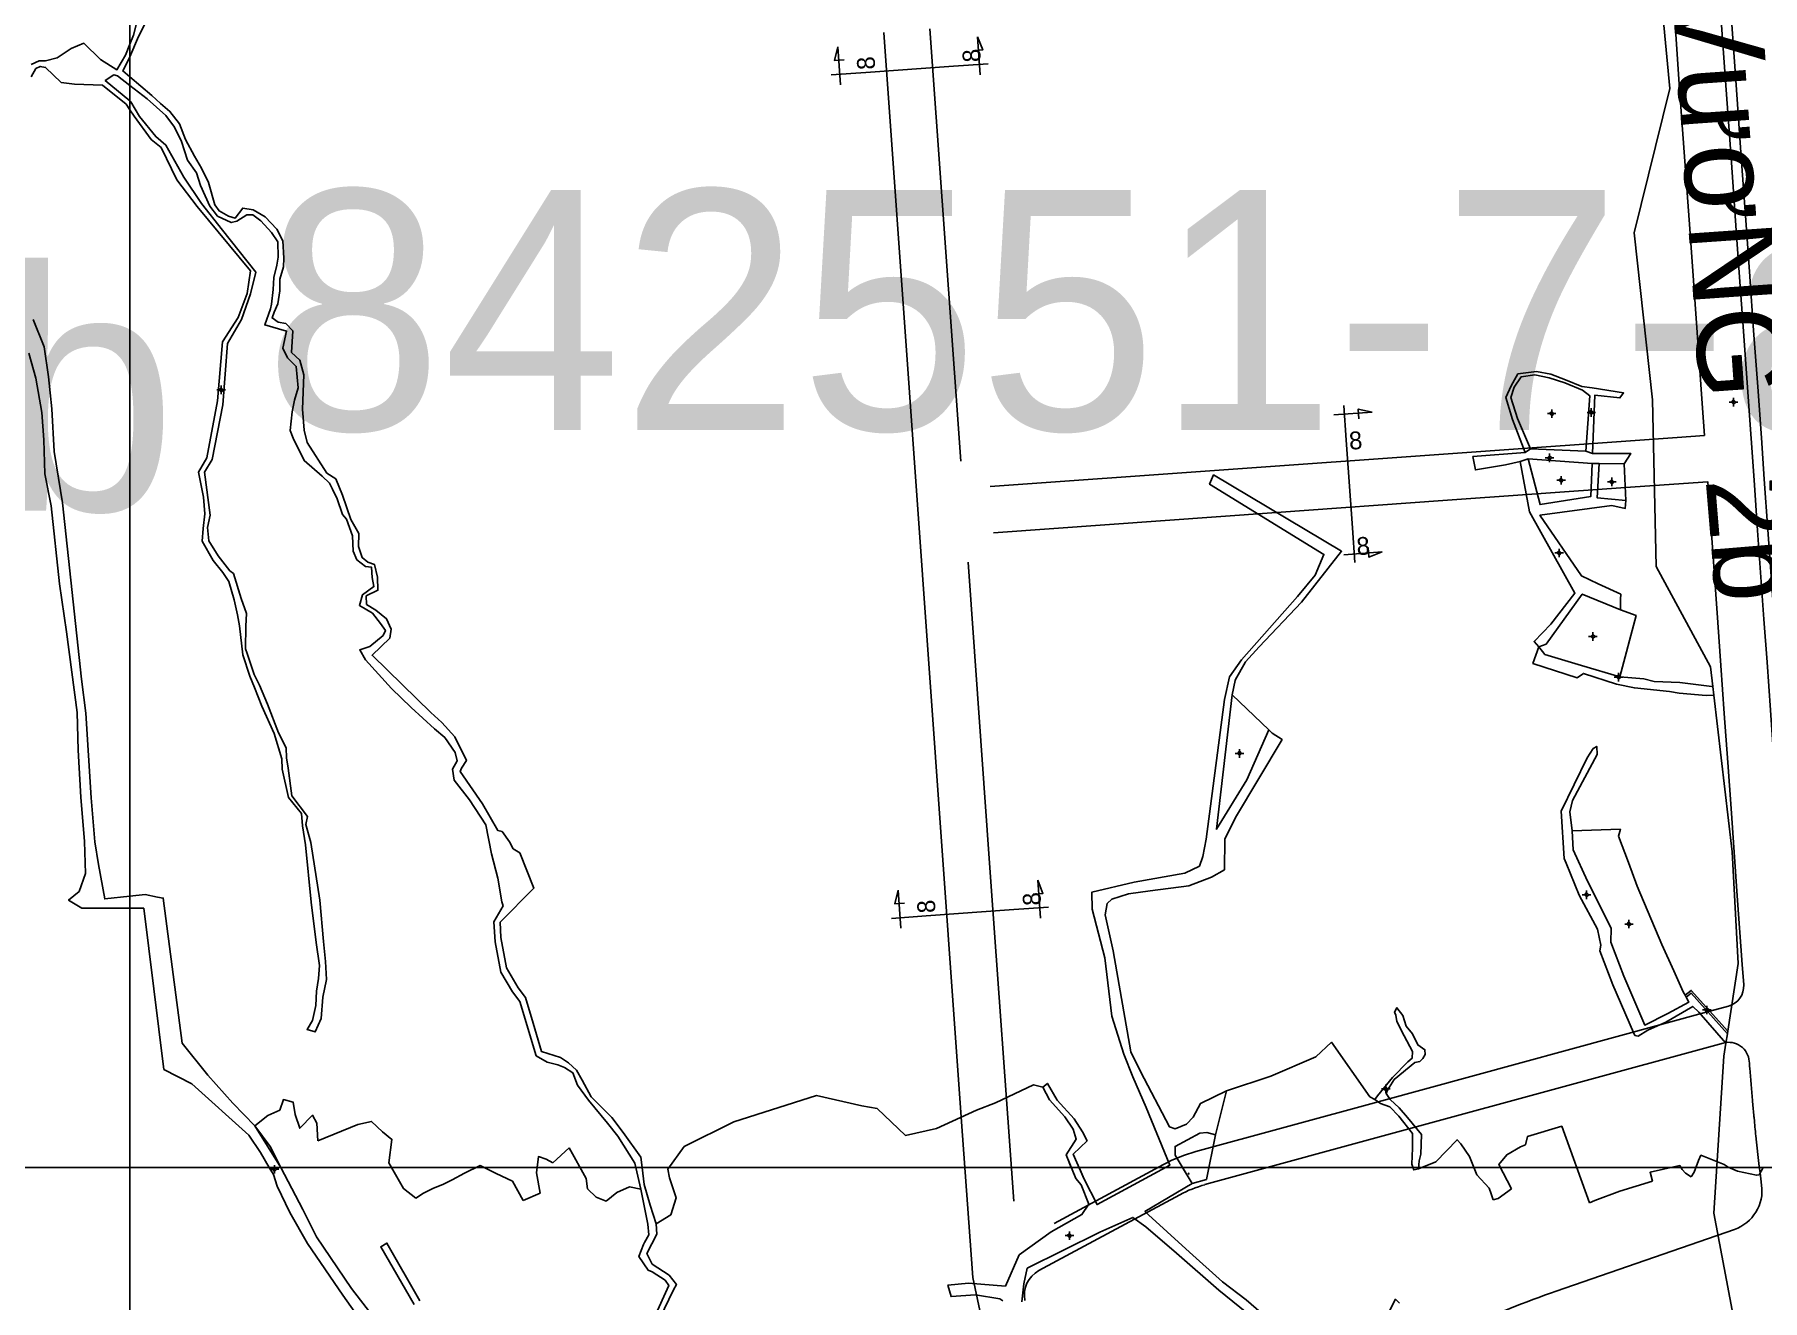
# Model space of a CAD drawing. Extents: x 548357 to 553070, y 1834500 to 1842500.
# Drawn here: x 550972 to 551476, y 1839461 to 1839830 of the extents above; entities that cross this region are included whole.
import ezdxf

# ---------------------------------------------------------------- set-up
doc = ezdxf.new("R2010")
doc.units = 0
for name, color, linetype in [('Level 10', 7, 'Continuous'), ('Level 11', 7, 'Continuous'), ('Level 13', 7, 'Continuous'), ('Level 2', 7, 'Continuous'), ('Level 24', 7, 'Continuous'), ('Level 30', 7, 'Continuous'), ('Level 4', 7, 'Continuous'), ('Level 52', 7, 'Continuous'), ('Level 55', 7, 'Continuous'), ('Level 61', 7, 'Continuous'), ('Level 7', 7, 'Continuous')]:
    doc.layers.add(name, color=color, linetype=linetype)

# ---------------------------------------------------------------- blocks, each defined once
blk = doc.blocks.new('LAIDIE')
at = {"layer": 'Level 24'}
for p, q in [((0, 0), (0.3, 0)), ((0, 0), (0, 0)), ((0.217, 0.029), (0.3, 0)), ((0.217, -0.029), (0.3, 0))]:
    blk.add_line(p, q, dxfattribs=at)
blk.add_circle((0, 0), 0.04, dxfattribs=at)

msp = doc.modelspace()

# ---------------------------------------------------------------- linework, layer by layer
at = {"layer": 'Level 10'}
for p, q in [((551406.83, 1839708.43), (551408.36, 1839709.49)), ((551408.36, 1839709.49), (551424.47, 1839708.83)), ((551424.47, 1839708.83), (551426.43, 1839708.17)), ((551405.37, 1839705.78), (551407.68, 1839706.55)), ((551407.68, 1839706.55), (551426.33, 1839705.24)), ((551426.33, 1839705.24), (551428.39, 1839705.21)), ((551428.39, 1839705.21), (551435.69, 1839705.1)), ((551435.69, 1839705.1), (551436.21, 1839694.47)), ((551461.53, 1839640.22), (551461.83, 1839637.64)), ((551321.37, 1839637.76), (551332.08, 1839627.53)), ((551453.45, 1839550.17), (551453.78, 1839549.67)), ((551465.34, 1839536.23), (551465.77, 1839538.97)), ((551465.77, 1839538.97), (551465.88, 1839539.69))]:
    msp.add_line(p, q, dxfattribs=at)
for points in [[(551416.64, 1840074.9), (551424.17, 1840026.23), (551434.21, 1839998.79), (551424.62, 1839987.08), (551436.5, 1839902.05), (551417.51, 1839889.51), (551418.07, 1839881.03), (551443.01, 1839878.23), (551448.98, 1839814.54), (551438.57, 1839772.51), (551443.94, 1839723.78), (551445.03, 1839675.24), (551460.86, 1839645.99), (551461.53, 1839640.22)], [(551001.96, 1839833.56), (551001.03, 1839830.09), (551000, 1839827.47), (550998.75, 1839824.29), (550996.23, 1839820.06), (550991.47, 1839823.04), (550986.57, 1839827.77), (550982.93, 1839826.19), (550978.82, 1839823.54), (550975.39, 1839822.68), (550973.53, 1839822.65), (550971.25, 1839821.56)], [(551159.34, 1839465.85), (551157.22, 1839468.55), (551152.29, 1839471.79), (551150.73, 1839474.93), (551153.66, 1839480.48), (551153.48, 1839483.58), (551151.75, 1839488.95), (551149.93, 1839495.05), (551149.34, 1839500), (551148.98, 1839502.99), (551143.8, 1839510.19), (551140.58, 1839514.57), (551134.55, 1839520.6), (551131.93, 1839525.43), (551130.26, 1839528.35), (551127.91, 1839530.48), (551125.58, 1839532.04), (551120.07, 1839533.75), (551117.58, 1839542.09), (551115.32, 1839549.54), (551113.2, 1839552.38), (551109.84, 1839558.15), (551108.19, 1839567.02), (551108.02, 1839571.46), (551117.83, 1839581.45), (551113.76, 1839591.67), (551111.81, 1839592.88), (551110.73, 1839594.89), (551108.56, 1839597.93), (551107.31, 1839598.2), (551102.79, 1839605.99), (551096.33, 1839615.38), (551096.74, 1839616.44), (551098.15, 1839618.64), (551094.8, 1839625.54), (551090.99, 1839629.68), (551087.81, 1839632.65), (551079.46, 1839640.67), (551070.63, 1839649.34), (551075.78, 1839654.34), (551076.2, 1839656.92), (551074.85, 1839659.96), (551071.73, 1839662.47), (551069.01, 1839664.13), (551068.95, 1839666.61), (551072.33, 1839668.3), (551072.26, 1839672.12), (551071.35, 1839675.76), (551069.44, 1839676.49), (551067.71, 1839677.79), (551066.7, 1839681.05), (551066.78, 1839684.79), (551064.45, 1839688.88), (551062.04, 1839695.98), (551060.1, 1839700.75), (551057.48, 1839702.45), (551051.7, 1839711.37), (551050.86, 1839714.96), (551050.33, 1839721.04), (551050.74, 1839731.05), (551049.61, 1839735.33), (551047.16, 1839737.58), (551047.5, 1839743.87), (551045.46, 1839746.01), (551043.24, 1839746.44), (551041.5, 1839747.66), (551042.06, 1839749.4), (551043.11, 1839751.8), (551043.74, 1839755.6), (551043.78, 1839759.02), (551044.84, 1839762.56), (551044.9, 1839765.13), (551044.57, 1839770.2), (551042.89, 1839773.59), (551039.42, 1839777.16), (551035.96, 1839779.22), (551032.93, 1839779.69), (551030.68, 1839776.74), (551028.8, 1839777.33), (551026.03, 1839778.9), (551024.83, 1839780.69), (551022.92, 1839787.14), (551020.92, 1839791.33), (551018.89, 1839794.86), (551016.25, 1839799.74), (551014.46, 1839804.31), (551011.68, 1839807.91), (551008.98, 1839810.19), (551006.46, 1839812.55), (551000, 1839817.98), (550997.95, 1839819.7), (550999.91, 1839823.55), (551000, 1839823.76), (551002.58, 1839829.75), (551004.36, 1839833.36)], [(550971.21, 1839817.94), (550972.6, 1839820.37), (550973.9, 1839821.03), (550975.45, 1839820.72), (550980, 1839816.33), (550983.9, 1839815.83), (550992.05, 1839815.56), (550998.92, 1839809.96), (551000, 1839808.39), (551001.28, 1839806.54), (551006.24, 1839799.72), (551009.19, 1839797.34), (551013.68, 1839787.98), (551019.63, 1839780.2), (551035.16, 1839761.4), (551034.26, 1839754.81), (551031.6, 1839747.83), (551027.01, 1839740.68), (551025.53, 1839723.52), (551022.48, 1839706.92), (551019.99, 1839702.68), (551021.53, 1839695.38), (551021.89, 1839690.51), (551021.38, 1839686.25), (551021.11, 1839682.58), (551024.34, 1839676.92), (551027.13, 1839673.48), (551028.87, 1839670.83), (551030.41, 1839665.47), (551031.39, 1839661.15), (551032.01, 1839657.93), (551032.92, 1839649.42), (551034.96, 1839643.2), (551036.35, 1839639.89), (551038.5, 1839634.46), (551042.07, 1839626.49), (551044.34, 1839619.13), (551044.42, 1839616.06), (551046.23, 1839607.84), (551050.02, 1839603.18), (551050.36, 1839599.54), (551051.21, 1839594), (551052.85, 1839577.31), (551054.33, 1839565.58), (551055.3, 1839558.82), (551055.04, 1839555.03), (551054.47, 1839551.36), (551054.19, 1839547.19), (551053.25, 1839542.8), (551051.69, 1839540.2), (551054.05, 1839539.48), (551055.78, 1839543.44), (551056.26, 1839549.65), (551057.32, 1839554.76), (551057.05, 1839560.06), (551056.48, 1839565.84), (551055.37, 1839577.95), (551052.79, 1839594.71), (551051.32, 1839599.93), (551051.82, 1839602.34), (551047.24, 1839608.31), (551046.13, 1839616.42), (551045.68, 1839619.37), (551045.62, 1839622.32), (551043.35, 1839626.72), (551040.14, 1839635.04), (551037.8, 1839640.6), (551036.24, 1839643.74), (551034.18, 1839649.87), (551033.73, 1839651.22), (551033.84, 1839657.81), (551034.02, 1839661.52), (551032.45, 1839665.91), (551030.19, 1839673.12), (551029.17, 1839673.97), (551025.78, 1839678.3), (551023.06, 1839682.72), (551022.7, 1839686.62), (551023.47, 1839690.19), (551021.8, 1839702.7), (551024.05, 1839706.38), (551027.1, 1839722.38), (551028.52, 1839740.26), (551032.61, 1839747.18), (551035.18, 1839754.71), (551036.73, 1839761.01), (551027.04, 1839773.24), (551020.87, 1839781.03), (551015.8, 1839788.7), (551010.52, 1839798.08), (551007.55, 1839800.57), (551002.85, 1839806.44), (551000.34, 1839810.65), (551000, 1839810.93), (550992.85, 1839816.93), (550995.39, 1839818.54), (550996.37, 1839818.24), (551000, 1839815.44), (551005.08, 1839811.52), (551010.55, 1839806.73), (551013.07, 1839803.26), (551015.08, 1839799.08), (551016.83, 1839793.67), (551019.4, 1839789.95), (551020.57, 1839786.32), (551023.31, 1839780.22), (551025.58, 1839777.39), (551029.58, 1839775.48), (551031.25, 1839775.89), (551034.15, 1839777.69), (551035.85, 1839777.73), (551038.19, 1839775.99), (551041.35, 1839772.54), (551043.16, 1839769.83), (551043.23, 1839765.38), (551042.86, 1839763.02), (551041.97, 1839759.49), (551041.83, 1839755.95), (551041.35, 1839751.65), (551040.99, 1839750.32), (551039.32, 1839745.62), (551045.69, 1839743.85), (551044.57, 1839738.84), (551045.94, 1839736.08), (551048.52, 1839733.54), (551049.11, 1839727.29), (551048.03, 1839723.73), (551047.32, 1839720.33), (551046.71, 1839714.85), (551047.6, 1839712.63), (551050.83, 1839706.1), (551056.1, 1839701.52), (551058.23, 1839699.54), (551059.1, 1839697.77), (551060.46, 1839694.96), (551062.01, 1839690.32), (551063.13, 1839688.98), (551064.92, 1839684.11), (551065.14, 1839679.72), (551066.18, 1839677.18), (551068.72, 1839675.18), (551070.49, 1839674.96), (551070.66, 1839671.99), (551071.16, 1839669.36), (551067.88, 1839666.98), (551066.95, 1839663.86), (551070.79, 1839661.56), (551073.13, 1839658.55), (551074.53, 1839656.54), (551073.84, 1839655.04), (551069.94, 1839651.88), (551067.05, 1839650.86), (551068.73, 1839648.03), (551076.32, 1839639.62), (551082.03, 1839634.08), (551088.81, 1839627.88), (551091.82, 1839625.31), (551094.9, 1839620.97), (551095.44, 1839618.54), (551094.11, 1839616.07), (551094.6, 1839612.88), (551099.06, 1839607.14), (551103.82, 1839599.85), (551105.41, 1839591.38), (551107.29, 1839584.32), (551108.49, 1839577.42), (551108.82, 1839576.24), (551106.14, 1839571.64), (551106.55, 1839565.81), (551108.2, 1839556.94), (551111.56, 1839551.17), (551113.68, 1839548.32), (551118.43, 1839532.54), (551121.65, 1839530.7), (551124.84, 1839529.86), (551126.77, 1839529.16), (551129.16, 1839527.6), (551130.49, 1839524), (551133.77, 1839519.57), (551139.27, 1839512.86), (551142.28, 1839509.08), (551147.2, 1839501.25), (551147.49, 1839500), (551148.95, 1839493.62), (551151.06, 1839483.47), (551151.34, 1839480.34), (551150.08, 1839478.06), (551149.79, 1839477.48), (551148.44, 1839474), (551151.1, 1839470.02), (551152.25, 1839469.59), (551156.08, 1839467.13), (551157.13, 1839465.54), (551152.92, 1839456.17)], [(550971.81, 1839747.18), (550975.05, 1839739.21), (550976.28, 1839730.47), (550977.29, 1839721.18), (550977.98, 1839708.69), (550980.41, 1839693.74), (550985.89, 1839642.32), (550987.22, 1839632.48), (550988.69, 1839607.74), (550989.77, 1839594.9), (550990.91, 1839588.36), (550992.69, 1839578.3), (551000, 1839579.07), (551004.5, 1839579.54), (551008.09, 1839578.83), (551009.75, 1839578.51), (551015.24, 1839536.22), (551022.75, 1839526.91), (551030.06, 1839518.77), (551036.43, 1839512.16), (551044.08, 1839500), (551050.49, 1839487.7), (551054.46, 1839479.79), (551064.6, 1839464.67), (551072.24, 1839454.86)], [(551069.06, 1839452.83), (551062.07, 1839462.76), (551051.77, 1839477.8), (551046.68, 1839486.83), (551042.99, 1839494.5), (551041.86, 1839497.89), (551040.63, 1839500), (551038.12, 1839504.31), (551034.69, 1839509.38), (551018.13, 1839524.38), (551009.97, 1839528.56), (551004.08, 1839575.57), (551000, 1839575.56), (550986.01, 1839575.54), (550982.16, 1839577.93), (550985.25, 1839580.47), (550987.07, 1839585.71), (550986.81, 1839594.97), (550985.77, 1839607.98), (550984.95, 1839621.65), (550984.62, 1839632.67), (550981.52, 1839656.17), (550979.52, 1839670.11), (550977.09, 1839692.87), (550975.25, 1839702.22), (550974.97, 1839712.09), (550974.32, 1839720.12), (550972.59, 1839730.11), (550970.59, 1839737.45)], [(551406.83, 1839708.43), (551403.14, 1839718.08), (551401.21, 1839724.44), (551402.71, 1839727.88), (551404.69, 1839731.35), (551410.09, 1839732.08), (551414.28, 1839731.29), (551418.58, 1839729.64), (551423.37, 1839727.64), (551426.36, 1839727.27), (551435.49, 1839725.82), (551434.42, 1839724.37), (551427.1, 1839725.13), (551426.43, 1839708.17)], [(551408.36, 1839709.49), (551404.55, 1839718.39), (551402.64, 1839724.49), (551403.65, 1839727.46), (551405.65, 1839730.53), (551409.64, 1839731.07), (551413.78, 1839730.18), (551418.37, 1839728.73), (551423.54, 1839726.61), (551425.66, 1839724.98), (551424.47, 1839708.83)], [(551405.37, 1839705.78), (551401.12, 1839704.87), (551392.32, 1839703.38), (551391.59, 1839707.26), (551406.83, 1839708.43)], [(551410.81, 1839651.73), (551409.4, 1839653.29), (551414.29, 1839658.41), (551421.33, 1839667.46), (551408.09, 1839691.11), (551405.37, 1839705.78)], [(551407.68, 1839706.55), (551411.15, 1839693.25), (551425.93, 1839695.57), (551426.33, 1839705.24)], [(551435.69, 1839705.1), (551437.61, 1839708.15), (551426.43, 1839708.17)], [(551428.39, 1839705.21), (551427.81, 1839695.22), (551436.21, 1839694.47)], [(551254.55, 1839461.1), (551253.69, 1839461.68), (551246.59, 1839462.88), (551239.42, 1839462.35), (551238.53, 1839465.7), (551244.56, 1839466.21), (551255.27, 1839465.34), (551259.34, 1839474.46), (551268.64, 1839481.19), (551277.57, 1839486.25), (551279.59, 1839489.3), (551277.38, 1839494.87), (551275.86, 1839496.75), (551272.99, 1839503.62), (551275.94, 1839508.26), (551274.99, 1839511.12), (551272.65, 1839514.77), (551268.11, 1839519.72), (551266.24, 1839523.43), (551267.53, 1839524.48), (551270.38, 1839519.63), (551275.37, 1839514.2), (551277.79, 1839510.32), (551279.07, 1839507.73), (551275.07, 1839503.85), (551278.24, 1839496.53), (551282.01, 1839489.14), (551303.22, 1839500.69), (551296.34, 1839517.44), (551292.43, 1839526.36), (551289.78, 1839533.04), (551286.26, 1839544.06), (551284.24, 1839561.11), (551280.62, 1839575.3), (551280.44, 1839580.22), (551292.82, 1839583.19), (551307.6, 1839585.83), (551311.84, 1839587.84), (551312.83, 1839590.61), (551313.77, 1839595.71), (551319.16, 1839636.38), (551320.63, 1839643.01), (551324.07, 1839648.01), (551340.43, 1839666.41), (551345.61, 1839672.71), (551348.13, 1839678.73), (551314.82, 1839699.19), (551315.99, 1839701.89), (551353.29, 1839679.65), (551341.58, 1839664.79), (551329.26, 1839651.81), (551325.29, 1839647.43), (551325.17, 1839647.25), (551322.34, 1839642.25), (551322.23, 1839641.96), (551321.37, 1839637.76)], [(551434.65, 1839662.57), (551434.61, 1839665.72), (551434.66, 1839667.1), (551428.13, 1839670.1), (551423.2, 1839672.45), (551411.12, 1839690.16), (551432.07, 1839693), (551435.97, 1839692.15), (551436.21, 1839694.47)], [(551410.81, 1839651.73), (551412.9, 1839652.57), (551423.44, 1839667.18), (551434.65, 1839662.57)], [(551434.65, 1839662.57), (551439.17, 1839660.96), (551434.42, 1839643.06)], [(551410.81, 1839651.73), (551409.07, 1839646.92), (551422, 1839642.76), (551423.78, 1839644.04), (551433.49, 1839640.85), (551438.68, 1839639.78), (551448.88, 1839638.76), (551451.68, 1839638.31), (551459.6, 1839637.6), (551461.83, 1839637.64)], [(551410.81, 1839651.73), (551412.59, 1839649.54), (551423.22, 1839646.32), (551434.42, 1839643.06)], [(551434.42, 1839643.06), (551441.45, 1839642.42), (551444.43, 1839641.65), (551451.88, 1839641.39), (551461.19, 1839640.17), (551461.53, 1839640.22)], [(551321.37, 1839637.76), (551316.82, 1839598.6), (551325.68, 1839612.98), (551332.08, 1839627.53)], [(551465.88, 1839539.69), (551468.92, 1839559.4), (551467.13, 1839592.05), (551461.83, 1839637.64)], [(551332.08, 1839627.53), (551333.08, 1839626.57), (551335.93, 1839624.72), (551322.41, 1839602.05), (551319.26, 1839595.65), (551319.18, 1839586.79), (551315.33, 1839584.58), (551308.72, 1839582.11), (551297.48, 1839580.64), (551291.17, 1839579.74), (551286.3, 1839578.16), (551284.94, 1839576.91), (551284.32, 1839573.62), (551286.7, 1839563.12), (551291.85, 1839533.72), (551294.68, 1839527.99), (551303.1, 1839511.78), (551304.76, 1839511.28), (551308.11, 1839512.58), (551310.02, 1839514.63), (551312.17, 1839518.64), (551319.71, 1839522.27), (551316.49, 1839509.45), (551314.02, 1839510.17), (551311.99, 1839509.95), (551304.77, 1839506.1), (551304.78, 1839503.54), (551309.69, 1839495.33), (551295.96, 1839487.09), (551308.93, 1839475.28), (551318.53, 1839466.65), (551325.51, 1839461.39), (551338.63, 1839450.05)], [(551420.55, 1839598.14), (551419.79, 1839603.65), (551420.6, 1839606.96), (551427.79, 1839620.41), (551427.7, 1839622.74), (551426.62, 1839622.09), (551424.92, 1839619.45), (551417.29, 1839603.83), (551418.16, 1839590.03), (551418.74, 1839588.73), (551422.51, 1839579.34), (551427.86, 1839569.5), (551428.91, 1839564.75), (551428.57, 1839563.1), (551432.41, 1839553.19), (551438.44, 1839539.29), (551438.83, 1839538.46), (551439.79, 1839538.21), (551442.6, 1839540), (551447.84, 1839542.32), (551455.68, 1839546.91), (551457.42, 1839545.23), (551465.34, 1839536.23)], [(551420.55, 1839598.14), (551434.57, 1839598.57), (551434.06, 1839596.57), (551436.91, 1839588.94), (551439.51, 1839582), (551446.66, 1839564.97), (551450.2, 1839557.33), (551452.86, 1839551.17), (551453.45, 1839550.17)], [(551420.55, 1839598.14), (551420.79, 1839592.54), (551424.99, 1839583.45), (551431.9, 1839569.7), (551431.83, 1839565.64), (551435.59, 1839555.73), (551441.68, 1839541.5), (551448.45, 1839544.82), (551454.55, 1839548.19), (551453.78, 1839549.67)], [(551453.45, 1839550.17), (551455.23, 1839551.6), (551465.88, 1839539.69)], [(551453.78, 1839549.67), (551455.19, 1839550.81), (551465.77, 1839538.97)], [(551377.67, 1839532.9), (551377.57, 1839534.32), (551375.57, 1839535.71), (551373.94, 1839538.97), (551372.08, 1839541.13), (551371.15, 1839544.26), (551369.41, 1839546.54), (551368.72, 1839545.25), (551369.06, 1839544.35), (551369.38, 1839542.53), (551371.49, 1839538.36), (551374, 1839533.75), (551373.85, 1839531.82), (551372.58, 1839530.73), (551368.13, 1839526.24), (551363.8, 1839520.85), (551362.95, 1839519.77), (551364.67, 1839518.65), (551367.33, 1839517.67), (551369.98, 1839514.89), (551373.94, 1839509.88), (551374.01, 1839505.57), (551373.73, 1839500.89), (551374.34, 1839499.26), (551375.74, 1839499.62), (551375.9, 1839501.87), (551376.41, 1839503.84), (551376.58, 1839509.62), (551372.53, 1839514.57), (551370.06, 1839517.34), (551367.44, 1839519.78), (551366.29, 1839521.53), (551366.68, 1839522.54), (551368.67, 1839525.62), (551374.65, 1839530.59), (551376.06, 1839530.88), (551376.97, 1839531.76), (551377.67, 1839532.9)], [(551465.34, 1839536.23), (551464.76, 1839532.45), (551461.81, 1839486.66), (551467.19, 1839458.39), (551471.63, 1839443.54)], [(551260.04, 1839460.82), (551260.67, 1839466.05), (551261.63, 1839470.6), (551282.82, 1839481.12), (551292.45, 1839485.41), (551296.24, 1839482.66), (551305.19, 1839474.97), (551317.52, 1839464.16), (551331.28, 1839453.04)], [(551084.58, 1839461.11), (551074.96, 1839477.94), (551073.15, 1839476.88), (551082.88, 1839460)], [(551154.56, 1839456.03), (551158.55, 1839464.34), (551159.34, 1839465.85)], [(551363.69, 1839451.19), (551368.99, 1839461.53), (551370.18, 1839460.41)]]:
    msp.add_lwpolyline(points, dxfattribs=at)
at = {"layer": 'Level 11'}
for p, q in [((551026, 1839726.69), (551025.37, 1839726.69)), ((551026.62, 1839727.31), (551026, 1839726.69)), ((551026, 1839726.69), (551026.62, 1839726.06)), ((551026.62, 1839727.94), (551026.62, 1839727.31)), ((551027.25, 1839726.69), (551026.62, 1839727.31)), ((551026.62, 1839726.06), (551027.25, 1839726.69)), ((551026.62, 1839726.06), (551026.62, 1839725.44)), ((551027.87, 1839726.69), (551027.25, 1839726.69)), ((551467.56, 1839724.38), (551467.56, 1839723.76)), ((551413.92, 1839719.77), (551413.3, 1839719.77)), ((551414.55, 1839720.4), (551413.92, 1839719.77)), ((551413.92, 1839719.77), (551414.55, 1839719.15)), ((551414.55, 1839721.02), (551414.55, 1839720.4)), ((551415.17, 1839719.77), (551414.55, 1839720.4)), ((551414.55, 1839719.15), (551415.17, 1839719.77)), ((551414.55, 1839719.15), (551414.55, 1839718.52)), ((551415.8, 1839719.77), (551415.17, 1839719.77)), ((551425.48, 1839720.12), (551424.85, 1839720.12)), ((551426.1, 1839720.75), (551425.48, 1839720.12)), ((551425.48, 1839720.12), (551426.1, 1839719.5)), ((551426.1, 1839721.38), (551426.1, 1839720.75)), ((551426.73, 1839720.12), (551426.1, 1839720.75)), ((551426.1, 1839719.5), (551426.73, 1839720.12)), ((551426.1, 1839719.5), (551426.1, 1839718.88)), ((551427.35, 1839720.12), (551426.73, 1839720.12)), ((551466.94, 1839723.13), (551466.31, 1839723.13)), ((551467.56, 1839723.76), (551466.94, 1839723.13)), ((551466.94, 1839723.13), (551467.56, 1839722.51)), ((551468.19, 1839723.13), (551467.56, 1839723.76)), ((551467.56, 1839722.51), (551468.19, 1839723.13)), ((551467.56, 1839722.51), (551467.56, 1839721.88)), ((551468.81, 1839723.13), (551468.19, 1839723.13)), ((551413.31, 1839706.87), (551412.69, 1839706.87)), ((551413.94, 1839707.5), (551413.31, 1839706.87)), ((551413.31, 1839706.87), (551413.94, 1839706.25)), ((551413.94, 1839708.12), (551413.94, 1839707.5)), ((551414.56, 1839706.87), (551413.94, 1839707.5)), ((551413.94, 1839706.25), (551414.56, 1839706.87)), ((551413.94, 1839706.25), (551413.94, 1839705.62)), ((551415.19, 1839706.87), (551414.56, 1839706.87)), ((551416.67, 1839700.33), (551416.04, 1839700.33)), ((551417.29, 1839700.96), (551416.67, 1839700.33)), ((551416.67, 1839700.33), (551417.29, 1839699.71)), ((551417.29, 1839701.58), (551417.29, 1839700.96)), ((551417.92, 1839700.33), (551417.29, 1839700.96)), ((551417.29, 1839699.71), (551417.92, 1839700.33)), ((551417.29, 1839699.71), (551417.29, 1839699.08)), ((551418.54, 1839700.33), (551417.92, 1839700.33)), ((551431.44, 1839699.88), (551430.81, 1839699.88)), ((551432.06, 1839700.5), (551431.44, 1839699.88)), ((551431.44, 1839699.88), (551432.06, 1839699.25)), ((551432.06, 1839701.13), (551432.06, 1839700.5)), ((551432.69, 1839699.88), (551432.06, 1839700.5)), ((551432.06, 1839699.25), (551432.69, 1839699.88)), ((551432.06, 1839699.25), (551432.06, 1839698.63)), ((551433.31, 1839699.88), (551432.69, 1839699.88)), ((551416.09, 1839679.14), (551415.46, 1839679.14)), ((551416.71, 1839679.77), (551416.09, 1839679.14)), ((551416.09, 1839679.14), (551416.71, 1839678.52)), ((551416.71, 1839680.39), (551416.71, 1839679.77)), ((551417.34, 1839679.14), (551416.71, 1839679.77)), ((551416.71, 1839678.52), (551417.34, 1839679.14)), ((551417.96, 1839679.14), (551417.34, 1839679.14)), ((551416.71, 1839678.52), (551416.71, 1839677.89)), ((551425.95, 1839654.79), (551425.32, 1839654.79)), ((551426.57, 1839655.41), (551425.95, 1839654.79)), ((551425.95, 1839654.79), (551426.57, 1839654.16)), ((551426.57, 1839656.04), (551426.57, 1839655.41)), ((551427.2, 1839654.79), (551426.57, 1839655.41)), ((551426.57, 1839654.16), (551427.2, 1839654.79)), ((551426.57, 1839654.16), (551426.57, 1839653.54)), ((551427.82, 1839654.79), (551427.2, 1839654.79)), ((551434.03, 1839643.57), (551433.41, 1839642.95)), ((551434.03, 1839644.2), (551434.03, 1839643.57)), ((551434.66, 1839642.95), (551434.03, 1839643.57)), ((551433.41, 1839642.95), (551432.78, 1839642.95)), ((551433.41, 1839642.95), (551434.03, 1839642.32)), ((551434.03, 1839642.32), (551434.66, 1839642.95)), ((551434.03, 1839642.32), (551434.03, 1839641.7)), ((551435.28, 1839642.95), (551434.66, 1839642.95)), ((551322.9, 1839620.69), (551322.28, 1839620.69)), ((551323.53, 1839621.31), (551322.9, 1839620.69)), ((551322.9, 1839620.69), (551323.53, 1839620.06)), ((551323.53, 1839621.94), (551323.53, 1839621.31)), ((551324.15, 1839620.69), (551323.53, 1839621.31)), ((551323.53, 1839620.06), (551324.15, 1839620.69)), ((551323.53, 1839620.06), (551323.53, 1839619.44)), ((551324.78, 1839620.69), (551324.15, 1839620.69)), ((551424.09, 1839579.48), (551423.47, 1839579.48)), ((551424.72, 1839580.11), (551424.09, 1839579.48)), ((551424.09, 1839579.48), (551424.72, 1839578.86)), ((551424.72, 1839580.73), (551424.72, 1839580.11)), ((551425.34, 1839579.48), (551424.72, 1839580.11)), ((551424.72, 1839578.86), (551425.34, 1839579.48)), ((551424.72, 1839578.86), (551424.72, 1839578.23)), ((551425.97, 1839579.48), (551425.34, 1839579.48)), ((551436.45, 1839570.96), (551435.83, 1839570.96)), ((551437.08, 1839571.58), (551436.45, 1839570.96)), ((551436.45, 1839570.96), (551437.08, 1839570.33)), ((551437.08, 1839572.21), (551437.08, 1839571.58)), ((551437.7, 1839570.96), (551437.08, 1839571.58)), ((551437.08, 1839570.33), (551437.7, 1839570.96)), ((551437.08, 1839570.33), (551437.08, 1839569.71)), ((551438.33, 1839570.96), (551437.7, 1839570.96)), ((551459.17, 1839545.9), (551458.54, 1839545.9)), ((551459.79, 1839546.52), (551459.17, 1839545.9)), ((551459.17, 1839545.9), (551459.79, 1839545.27)), ((551459.79, 1839547.15), (551459.79, 1839546.52)), ((551460.42, 1839545.9), (551459.79, 1839546.52)), ((551459.79, 1839545.27), (551460.42, 1839545.9)), ((551459.79, 1839545.27), (551459.79, 1839544.65)), ((551461.04, 1839545.9), (551460.42, 1839545.9)), ((551365.55, 1839522.9), (551364.93, 1839522.9)), ((551366.18, 1839523.53), (551365.55, 1839522.9)), ((551365.55, 1839522.9), (551366.18, 1839522.28)), ((551366.18, 1839524.15), (551366.18, 1839523.53)), ((551366.8, 1839522.9), (551366.18, 1839523.53)), ((551366.18, 1839522.28), (551366.8, 1839522.9)), ((551367.43, 1839522.9), (551366.8, 1839522.9)), ((551366.18, 1839522.28), (551366.18, 1839521.65)), ((551041.6, 1839499.44), (551040.97, 1839499.44)), ((551042.22, 1839500.06), (551041.6, 1839499.44)), ((551041.6, 1839499.44), (551042.22, 1839498.81)), ((551042.22, 1839500.69), (551042.22, 1839500.06)), ((551042.85, 1839499.44), (551042.22, 1839500.06)), ((551042.22, 1839498.81), (551042.85, 1839499.44)), ((551042.22, 1839498.81), (551042.22, 1839498.19)), ((551043.47, 1839499.44), (551042.85, 1839499.44)), ((551273.32, 1839480.09), (551272.69, 1839480.09)), ((551273.94, 1839480.72), (551273.32, 1839480.09)), ((551273.32, 1839480.09), (551273.94, 1839479.47)), ((551273.94, 1839481.34), (551273.94, 1839480.72)), ((551274.57, 1839480.09), (551273.94, 1839480.72)), ((551273.94, 1839479.47), (551274.57, 1839480.09)), ((551273.94, 1839479.47), (551273.94, 1839478.84)), ((551275.19, 1839480.09), (551274.57, 1839480.09))]:
    msp.add_line(p, q, dxfattribs=at)
for centre in [(551026.62, 1839726.69), (551414.55, 1839719.77), (551426.1, 1839720.12), (551467.56, 1839723.13), (551413.94, 1839706.87), (551417.29, 1839700.33), (551432.06, 1839699.88), (551416.71, 1839679.14), (551426.57, 1839654.79), (551434.03, 1839642.95), (551323.53, 1839620.69), (551424.72, 1839579.48), (551437.08, 1839570.96), (551459.79, 1839545.9), (551366.18, 1839522.9), (551042.22, 1839499.44), (551273.94, 1839480.09)]:
    msp.add_circle(centre, 0.15, dxfattribs=at)
at = {"layer": 'Level 13'}
for points in [[(551247.16, 1839829.68), (551248.66, 1839825.8), (551245.83, 1839825.6)], [(551247.96, 1839818.57), (551247.16, 1839829.68)], [(551206.41, 1839826.77), (551205.48, 1839822.71), (551208.31, 1839822.91)], [(551207.2, 1839815.66), (551206.41, 1839826.77)], [(551214.56, 1839819.23), (551240.17, 1839821.06)], [(551250.26, 1839821.78), (551240.17, 1839821.06)], [(551204.46, 1839818.51), (551214.56, 1839819.23)], [(551351.08, 1839719.4), (551362.19, 1839720.19)], [(551353.93, 1839722.14), (551354.65, 1839712.04)], [(551362.19, 1839720.19), (551358.13, 1839721.12), (551358.34, 1839718.29)], [(551354.65, 1839712.04), (551356.48, 1839686.43)], [(551357.2, 1839676.33), (551356.48, 1839686.43)], [(551353.99, 1839678.64), (551365.1, 1839679.43)], [(551365.1, 1839679.43), (551361.22, 1839677.94), (551361.02, 1839680.77)], [(551264.74, 1839583.77), (551266.23, 1839579.88), (551263.41, 1839579.68)], [(551265.53, 1839572.66), (551264.74, 1839583.77)], [(551223.98, 1839580.85), (551223.05, 1839576.8), (551225.88, 1839577)], [(551224.78, 1839569.75), (551223.98, 1839580.85)], [(551222.04, 1839572.59), (551232.13, 1839573.32)], [(551232.13, 1839573.32), (551257.74, 1839575.15)], [(551267.84, 1839575.87), (551257.74, 1839575.15)]]:
    msp.add_lwpolyline(points, dxfattribs=at)
at = {"layer": 'Level 2'}
for points in [[(551001.96, 1839833.56), (551001.03, 1839830.09), (551000, 1839827.47), (550998.75, 1839824.29), (550996.23, 1839820.06), (550991.47, 1839823.04), (550986.57, 1839827.77), (550982.93, 1839826.19), (550978.82, 1839823.54), (550975.39, 1839822.68), (550973.53, 1839822.65), (550971.25, 1839821.56)], [(551157.22, 1839468.55), (551152.29, 1839471.79), (551150.73, 1839474.93), (551153.66, 1839480.48), (551153.48, 1839483.58), (551151.75, 1839488.95), (551149.93, 1839495.05), (551149.34, 1839500), (551148.98, 1839502.99), (551143.8, 1839510.19), (551140.58, 1839514.57), (551134.55, 1839520.6), (551131.93, 1839525.43), (551130.26, 1839528.35), (551127.91, 1839530.48), (551125.58, 1839532.04), (551120.07, 1839533.75), (551117.58, 1839542.09), (551115.32, 1839549.54), (551113.2, 1839552.38), (551109.84, 1839558.15), (551108.19, 1839567.02), (551108.02, 1839571.46), (551117.83, 1839581.45), (551113.76, 1839591.67), (551111.81, 1839592.88), (551110.73, 1839594.89), (551108.56, 1839597.93), (551107.31, 1839598.2), (551102.79, 1839605.99), (551096.33, 1839615.38), (551096.74, 1839616.44), (551098.15, 1839618.64), (551094.8, 1839625.54), (551090.99, 1839629.68), (551087.81, 1839632.65), (551079.46, 1839640.67), (551070.63, 1839649.34), (551075.78, 1839654.34), (551076.2, 1839656.92), (551074.85, 1839659.96), (551071.73, 1839662.47), (551069.01, 1839664.13), (551068.95, 1839666.61), (551072.33, 1839668.3), (551072.26, 1839672.12), (551071.35, 1839675.76), (551069.44, 1839676.49), (551067.71, 1839677.79), (551066.7, 1839681.05), (551066.78, 1839684.79), (551064.45, 1839688.88), (551062.04, 1839695.98), (551060.1, 1839700.75), (551057.48, 1839702.45), (551051.7, 1839711.37), (551050.86, 1839714.96), (551050.33, 1839721.04), (551050.74, 1839731.05), (551049.61, 1839735.33), (551047.16, 1839737.58), (551047.5, 1839743.87), (551045.46, 1839746.01), (551043.24, 1839746.44), (551041.5, 1839747.66), (551042.06, 1839749.4), (551043.11, 1839751.8), (551043.74, 1839755.6), (551043.78, 1839759.02), (551044.84, 1839762.56), (551044.9, 1839765.13), (551044.57, 1839770.2), (551042.89, 1839773.59), (551039.42, 1839777.16), (551035.96, 1839779.22), (551032.93, 1839779.69), (551030.68, 1839776.74), (551028.8, 1839777.33), (551026.03, 1839778.9), (551024.83, 1839780.69), (551022.92, 1839787.14), (551020.92, 1839791.33), (551018.89, 1839794.86), (551016.25, 1839799.74), (551014.46, 1839804.31), (551011.68, 1839807.91), (551008.98, 1839810.19), (551006.46, 1839812.55), (551000, 1839817.98), (550997.95, 1839819.7), (550999.91, 1839823.55), (551000, 1839823.76), (551002.58, 1839829.75), (551004.36, 1839833.36)], [(550971.21, 1839817.94), (550972.6, 1839820.37), (550973.9, 1839821.03), (550975.45, 1839820.72), (550980, 1839816.33), (550983.9, 1839815.83), (550992.05, 1839815.56), (550998.92, 1839809.96), (551000, 1839808.39), (551001.28, 1839806.54), (551006.24, 1839799.72), (551009.19, 1839797.34), (551013.68, 1839787.98), (551019.63, 1839780.2), (551035.16, 1839761.4), (551034.26, 1839754.81), (551031.6, 1839747.83), (551027.01, 1839740.68), (551025.53, 1839723.52), (551022.48, 1839706.92), (551019.99, 1839702.68), (551021.53, 1839695.38), (551021.89, 1839690.51), (551021.38, 1839686.25), (551021.11, 1839682.58), (551024.34, 1839676.92), (551027.13, 1839673.48), (551028.87, 1839670.83), (551030.41, 1839665.47), (551031.39, 1839661.15), (551032.01, 1839657.93), (551032.92, 1839649.42), (551034.96, 1839643.2), (551036.35, 1839639.89), (551038.5, 1839634.46), (551042.07, 1839626.49), (551044.34, 1839619.13), (551044.42, 1839616.06), (551046.23, 1839607.84), (551050.02, 1839603.18), (551050.36, 1839599.54), (551051.21, 1839594), (551052.85, 1839577.31), (551054.33, 1839565.58), (551055.3, 1839558.82), (551055.04, 1839555.03), (551054.47, 1839551.36), (551054.19, 1839547.19), (551053.25, 1839542.8), (551051.69, 1839540.2), (551054.05, 1839539.48), (551055.78, 1839543.44), (551056.26, 1839549.65), (551057.32, 1839554.76), (551057.05, 1839560.06), (551056.48, 1839565.84), (551055.37, 1839577.95), (551052.79, 1839594.71), (551051.32, 1839599.93), (551051.82, 1839602.34), (551047.24, 1839608.31), (551046.13, 1839616.42), (551045.68, 1839619.37), (551045.62, 1839622.32), (551043.35, 1839626.72), (551040.14, 1839635.04), (551037.8, 1839640.6), (551036.24, 1839643.74), (551034.18, 1839649.87), (551033.73, 1839651.22), (551033.84, 1839657.81)], [(551033.84, 1839657.81), (551034.02, 1839661.52), (551032.45, 1839665.91), (551030.19, 1839673.12), (551029.17, 1839673.97), (551025.78, 1839678.3), (551023.06, 1839682.72), (551022.7, 1839686.62), (551023.47, 1839690.19), (551021.8, 1839702.7), (551024.05, 1839706.38), (551027.1, 1839722.38), (551028.52, 1839740.26), (551032.61, 1839747.18), (551035.18, 1839754.71), (551036.73, 1839761.01), (551027.04, 1839773.24), (551020.87, 1839781.03), (551015.8, 1839788.7), (551010.52, 1839798.08), (551007.55, 1839800.57), (551002.85, 1839806.44), (551000.34, 1839810.65), (551000, 1839810.93), (550992.85, 1839816.93), (550995.39, 1839818.54), (550996.37, 1839818.24), (551000, 1839815.44), (551005.08, 1839811.52), (551010.55, 1839806.73), (551013.07, 1839803.26), (551015.08, 1839799.08), (551016.83, 1839793.67), (551019.4, 1839789.95), (551020.57, 1839786.32), (551023.31, 1839780.22), (551025.58, 1839777.39), (551029.58, 1839775.48), (551031.25, 1839775.89), (551034.15, 1839777.69), (551035.85, 1839777.73), (551038.19, 1839775.99), (551041.35, 1839772.54), (551043.16, 1839769.83), (551043.23, 1839765.38), (551042.86, 1839763.02), (551041.97, 1839759.49), (551041.83, 1839755.95), (551041.35, 1839751.65), (551040.99, 1839750.32), (551039.32, 1839745.62), (551045.69, 1839743.85), (551044.57, 1839738.84), (551045.94, 1839736.08), (551048.52, 1839733.54), (551049.11, 1839727.29), (551048.03, 1839723.73), (551047.32, 1839720.33), (551046.71, 1839714.85), (551047.6, 1839712.63), (551050.83, 1839706.1), (551056.1, 1839701.52), (551058.23, 1839699.54), (551059.1, 1839697.77), (551060.46, 1839694.96), (551062.01, 1839690.32), (551063.13, 1839688.98), (551064.92, 1839684.11), (551065.14, 1839679.72), (551066.18, 1839677.18), (551068.72, 1839675.18), (551070.49, 1839674.96), (551070.66, 1839671.99), (551071.16, 1839669.36), (551067.88, 1839666.98), (551066.95, 1839663.86), (551070.79, 1839661.56), (551073.13, 1839658.55), (551074.53, 1839656.54), (551073.84, 1839655.04), (551069.94, 1839651.88), (551067.05, 1839650.86), (551068.73, 1839648.03), (551076.32, 1839639.62), (551082.03, 1839634.08), (551088.81, 1839627.88), (551091.82, 1839625.31), (551094.9, 1839620.97), (551095.44, 1839618.54), (551094.11, 1839616.07), (551094.6, 1839612.88), (551099.06, 1839607.14), (551103.82, 1839599.85), (551105.41, 1839591.38), (551107.29, 1839584.32), (551108.49, 1839577.42), (551108.82, 1839576.24)], [(551108.82, 1839576.24), (551106.14, 1839571.64), (551106.55, 1839565.81), (551108.2, 1839556.94), (551111.56, 1839551.17), (551113.68, 1839548.32), (551118.43, 1839532.54), (551121.65, 1839530.7), (551124.84, 1839529.86), (551126.77, 1839529.16), (551129.16, 1839527.6), (551130.49, 1839524), (551133.77, 1839519.57), (551139.27, 1839512.86), (551142.28, 1839509.08), (551147.2, 1839501.25), (551147.49, 1839500), (551148.95, 1839493.62), (551151.06, 1839483.47), (551151.34, 1839480.34), (551150.08, 1839478.06), (551149.79, 1839477.48), (551148.44, 1839474), (551151.1, 1839470.02), (551152.25, 1839469.59), (551156.08, 1839467.13), (551157.13, 1839465.54), (551152.92, 1839456.17)], [(551377.57, 1839534.32), (551375.57, 1839535.71), (551373.94, 1839538.97), (551372.08, 1839541.13), (551371.15, 1839544.26), (551369.41, 1839546.54), (551368.72, 1839545.25), (551369.06, 1839544.35), (551369.38, 1839542.53), (551371.49, 1839538.36), (551374, 1839533.75), (551373.85, 1839531.82), (551372.58, 1839530.73), (551368.13, 1839526.24), (551363.8, 1839520.85), (551362.95, 1839519.77), (551364.67, 1839518.65), (551367.33, 1839517.67), (551369.98, 1839514.89), (551373.94, 1839509.88), (551374.01, 1839505.57), (551373.73, 1839500.89), (551374.34, 1839499.26), (551375.74, 1839499.62), (551375.9, 1839501.87), (551376.41, 1839503.84), (551376.58, 1839509.62), (551372.53, 1839514.57), (551370.06, 1839517.34), (551367.44, 1839519.78), (551366.29, 1839521.53), (551366.68, 1839522.54), (551368.67, 1839525.62), (551374.65, 1839530.59), (551376.06, 1839530.88), (551376.97, 1839531.76), (551377.67, 1839532.9), (551377.57, 1839534.32)], [(551084.58, 1839461.11), (551074.96, 1839477.94), (551073.15, 1839476.88), (551082.88, 1839460)], [(551154.56, 1839456.03), (551158.55, 1839464.34), (551159.34, 1839465.85), (551157.22, 1839468.55)]]:
    msp.add_lwpolyline(points, dxfattribs=at)
at = {"layer": 'Level 30'}
for p, q in [((551233.29, 1839831.94), (551242.29, 1839705.93)), ((551474.04, 1839714.47), (551474.04, 1839714.47)), ((551250.84, 1839698.52), (551451.1, 1839712.83)), ((551475, 1839701), (551475, 1839701)), ((551269.48, 1839483.66), (551301.37, 1839500.82)), ((551265.02, 1839469.9), (551306.11, 1839492.01)), ((551415.89, 1839463.91), (551467.8, 1839481.9))]:
    msp.add_line(p, q, dxfattribs=at)
for points in [[(551451.1, 1839712.83), (551459.08, 1839713.4), (551458.51, 1839721.38), (551455.85, 1839758.62), (551454.78, 1839773.61), (551453.36, 1839793.36), (551451.76, 1839815.8), (551450.41, 1839834.77), (551448.61, 1839859.94), (551446.65, 1839887.33), (551445.82, 1839898.96), (551442.22, 1839949.3), (551442.14, 1839950.47), (551440.35, 1839975.51), (551439.38, 1839989.01), (551438.75, 1839997.88), (551437.78, 1840011.06)], [(551458.33, 1839913.23), (551458.97, 1839904.35), (551460.12, 1839888.3), (551462.07, 1839860.91), (551463.87, 1839835.73), (551465.23, 1839816.77), (551466.83, 1839794.32), (551468.24, 1839774.58), (551469.31, 1839759.58), (551470.44, 1839743.81), (551471.62, 1839727.36), (551472.67, 1839712.54), (551473.54, 1839700.42), (551474.59, 1839685.7), (551475.17, 1839677.58), (551476.44, 1839659.84), (551477.34, 1839647.28), (551478.34, 1839633.31), (551479.36, 1839619.01), (551480.32, 1839605.63), (551482.14, 1839580.11), (551483.57, 1839560.09), (551484.49, 1839547.19)], [(551461.33, 1839913.45), (551461.96, 1839904.57), (551463.11, 1839888.51), (551465.07, 1839861.12), (551466.86, 1839835.94), (551468.22, 1839816.98), (551469.82, 1839794.54), (551471.23, 1839774.79), (551472.3, 1839759.8), (551473.43, 1839744.03), (551474.61, 1839727.57), (551475.67, 1839712.76), (551476.53, 1839700.64), (551477.59, 1839685.92), (551478.17, 1839677.8), (551479.43, 1839660.05), (551480.33, 1839647.49), (551481.33, 1839633.52), (551482.35, 1839619.23), (551483.31, 1839605.84), (551485.13, 1839580.32), (551486.56, 1839560.31), (551487.49, 1839547.39)], [(551219.83, 1839830.93), (551242.43, 1839514.63), (551245.77, 1839467.88), (551262.55, 1839388.72)], [(551251.81, 1839685.05), (551334.34, 1839690.95), (551382.77, 1839694.41), (551436.03, 1839698.22), (551460.04, 1839699.93), (551461.71, 1839676.62), (551462.98, 1839658.88), (551463.87, 1839646.32), (551464.87, 1839632.34), (551465.89, 1839618.05), (551466.85, 1839604.66), (551468.67, 1839579.15), (551470.1, 1839559.13), (551470.52, 1839553.26)], [(551244.4, 1839676.5), (551250.87, 1839585.97), (551257.71, 1839490.14)], [(551310.83, 1839504.6), (551363.95, 1839519.12), (551460.64, 1839545.55), (551466.12, 1839547.05)], [(551313.46, 1839494.96), (551372.9, 1839511.2), (551464.58, 1839536.26)]]:
    msp.add_lwpolyline(points, dxfattribs=at)
for centre, radius, start, end in [((551464.54, 1839552.83), 6, 285.2863, 4.0877), ((551466.17, 1839530.47), 6, 4.4035, 105.2863), ((553230.25, 1839666.32), 1763.31, 184.40345, 184.46943), ((552336.14, 1839595.99), 866.43, 184.44071, 185.06409), ((552207.5, 1839584.3), 737.27, 185.04096, 185.36389), ((552160.33, 1839579.89), 689.89, 185.36591, 185.45342), ((553498.49, 1839713.32), 2034.68, 185.61263, 185.75835), ((551895.63, 1839551.58), 423.69, 185.7439, 187.6958), ((551322.69, 1839461.19), 45, 105.2863, 118.2874), ((551322.69, 1839461.19), 35, 105.2863, 118.2874), ((551463.87, 1839493.24), 12, 289.1133, 7.6958), ((551268.81, 1839462.86), 8, 118.2874, 191.9695), ((551517.48, 1839170.76), 310.25, 109.1133, 119.788)]:
    msp.add_arc(centre, radius, start, end, dxfattribs=at)
at = {"layer": 'Level 52'}
for p, q in [((551213.44, 1839517.94), (551200.2, 1839520.93)), ((551054.78, 1839507.75), (551054.52, 1839512.91)), ((551128.14, 1839505.74), (551123.37, 1839501.36)), ((551000, 1839500), (550773.21, 1839500)), ((551000, 1839121.16), (551000, 1839500)), ((551044.08, 1839500), (551040.63, 1839500)), ((551149.34, 1839500), (551147.49, 1839500)), ((551147.49, 1839500), (551148.95, 1839493.62)), ((551276.74, 1839500), (551274.5, 1839500)), ((551306.9, 1839500), (551301.95, 1839500)), ((551309.69, 1839495.33), (551306.9, 1839500)), ((551456.07, 1839498.58), (551455.23, 1839497.24)), ((551476.25, 1839500), (551475.07, 1839497.85)), ((551119.6, 1839492.5), (551114.69, 1839490.37)), ((551313.86, 1839496.47), (551309.69, 1839495.33)), ((551443.97, 1839495.99), (551434.45, 1839493.02)), ((551138.88, 1839490.16), (551136, 1839491.31)), ((551157.7, 1839486.2), (551153.48, 1839483.58))]:
    msp.add_line(p, q, dxfattribs=at)
for points in [[(551374.34, 1839499.26), (551373.73, 1839500.89), (551374.01, 1839505.57), (551373.94, 1839509.88), (551369.98, 1839514.89), (551367.33, 1839517.67), (551364.67, 1839518.65), (551362.95, 1839519.77), (551361.49, 1839520.57), (551350.33, 1839536.47), (551345.79, 1839532.24), (551332.62, 1839526.6), (551319.71, 1839522.27), (551316.49, 1839509.45), (551313.86, 1839496.47)], [(551274.5, 1839500), (551272.99, 1839503.62), (551275.94, 1839508.26), (551274.99, 1839511.12), (551272.65, 1839514.77), (551268.11, 1839519.72), (551266.24, 1839523.43), (551263.43, 1839524.02), (551252.39, 1839518.86), (551246.84, 1839516.65), (551235.18, 1839511.31), (551226.2, 1839509.3)], [(551054.52, 1839512.91), (551053.3, 1839515.22), (551049.57, 1839511.43), (551048.26, 1839515.4), (551047.64, 1839518.97), (551044.8, 1839519.78), (551043.71, 1839516.72), (551040.21, 1839515.17), (551036.43, 1839512.16)], [(551200.2, 1839520.93), (551176.09, 1839513.24), (551161.65, 1839506.06)], [(551226.2, 1839509.3), (551217.91, 1839517.12), (551213.44, 1839517.94)], [(551083.42, 1839491.04), (551079.84, 1839493.82), (551075.54, 1839501.28), (551076.44, 1839508.14), (551073.68, 1839510.33), (551070.42, 1839513.39), (551066.47, 1839512.49), (551054.78, 1839507.75)], [(551036.43, 1839512.16), (551040.92, 1839506.04), (551044.08, 1839500)], [(551390.61, 1839503.16), (551388.01, 1839506.87), (551386.95, 1839508.07), (551380.76, 1839501.57)], [(551425.61, 1839489.7), (551417.5, 1839511.99), (551407.46, 1839509), (551406.95, 1839506.57)], [(551123.37, 1839501.36), (551121.39, 1839502.39), (551119.11, 1839503.15), (551118.57, 1839498.37), (551119.6, 1839492.5)], [(551136, 1839491.31), (551133.46, 1839493.73), (551133.06, 1839496.78), (551128.14, 1839505.74)], [(551161.65, 1839506.06), (551156.88, 1839499.52), (551157.32, 1839496.93), (551159.27, 1839491.08), (551157.7, 1839486.2)], [(551397.44, 1839490.49), (551396.88, 1839492.31), (551396.35, 1839493.91), (551392.71, 1839497.8), (551390.61, 1839503.16)], [(551406.95, 1839506.57), (551405.43, 1839506.01), (551401.46, 1839503.69), (551399.15, 1839500.85), (551402.79, 1839493.72)], [(551468.73, 1839498.87), (551465.97, 1839500.08), (551464.83, 1839500.82), (551458.06, 1839503.52), (551457.37, 1839501.97), (551456.07, 1839498.58)], [(551040.63, 1839500), (551041.86, 1839497.89)], [(551114.69, 1839490.37), (551111.56, 1839495.98), (551106.8, 1839498.25), (551102.11, 1839500.51), (551097.58, 1839498.27), (551093.96, 1839496.36)], [(551153.48, 1839483.58), (551151.75, 1839488.95), (551149.93, 1839495.05), (551149.34, 1839500)], [(551301.95, 1839500), (551282.01, 1839489.14), (551278.24, 1839496.53), (551276.74, 1839500)], [(551380.76, 1839501.57), (551375.74, 1839499.62), (551374.34, 1839499.26)], [(551455.23, 1839497.24), (551453.56, 1839498.29), (551452.58, 1839499.34), (551451.86, 1839500.51), (551443.23, 1839498.59), (551443.97, 1839495.99)], [(551475.07, 1839497.85), (551474.26, 1839497.71), (551468.73, 1839498.87)], [(551093.96, 1839496.36), (551091.31, 1839495.04), (551088.57, 1839493.91), (551085.58, 1839492.52), (551083.42, 1839491.04)], [(551148.95, 1839493.62), (551145.72, 1839494.29), (551141.99, 1839492.7), (551138.88, 1839490.16)], [(551402.79, 1839493.72), (551398.92, 1839490.95), (551397.44, 1839490.49)], [(551434.45, 1839493.02), (551427.17, 1839490.32), (551425.61, 1839489.7)]]:
    msp.add_lwpolyline(points, dxfattribs=at)
at = {"layer": 'Level 61'}
for p, q in [((551000, 1835000), (551000, 1841500)), ((550500, 1839500), (553000, 1839500))]:
    msp.add_line(p, q, dxfattribs=at)

# ---------------------------------------------------------------- block references
at = {"layer": 'Level 55', "rotation": 108.22559302254471}
msp.add_blockref('LAIDIE', (551308.75, 1839498.05), dxfattribs=at)

# ---------------------------------------------------------------- texts
at = {"layer": 'Level 13'}
for rotation, p in [(94.0877, (551248.14, 1839822.41)), (94.0877, (551217.37, 1839820.22)), (4.0877, (551355.64, 1839709.23)), (4.0877, (551357.83, 1839678.46)), (94.0877, (551234.94, 1839574.31)), (94.0877, (551265.71, 1839576.5))]:
    msp.add_text('8', height=5.21, rotation=rotation, dxfattribs=at).set_placement(p)
at = {"layer": 'Level 4'}
msp.add_text('đườNG HùNG VươNG', height=25.8596, rotation=273.9967, dxfattribs=at).set_placement((551433.32, 1840075.48))
at = {"layer": 'Level 55'}
for s, p in [('842551-7-a', (551039.16, 1839715)), ('842548-9-b', (550534.82, 1839691.49))]:
    msp.add_text(s, height=70, dxfattribs=at).set_placement(p)
at = {"layer": 'Level 7'}
msp.add_text('2b', height=24.632, rotation=274.7344, dxfattribs=at).set_placement((551459.42, 1839700.6))

doc.saveas('drawing.dxf')
